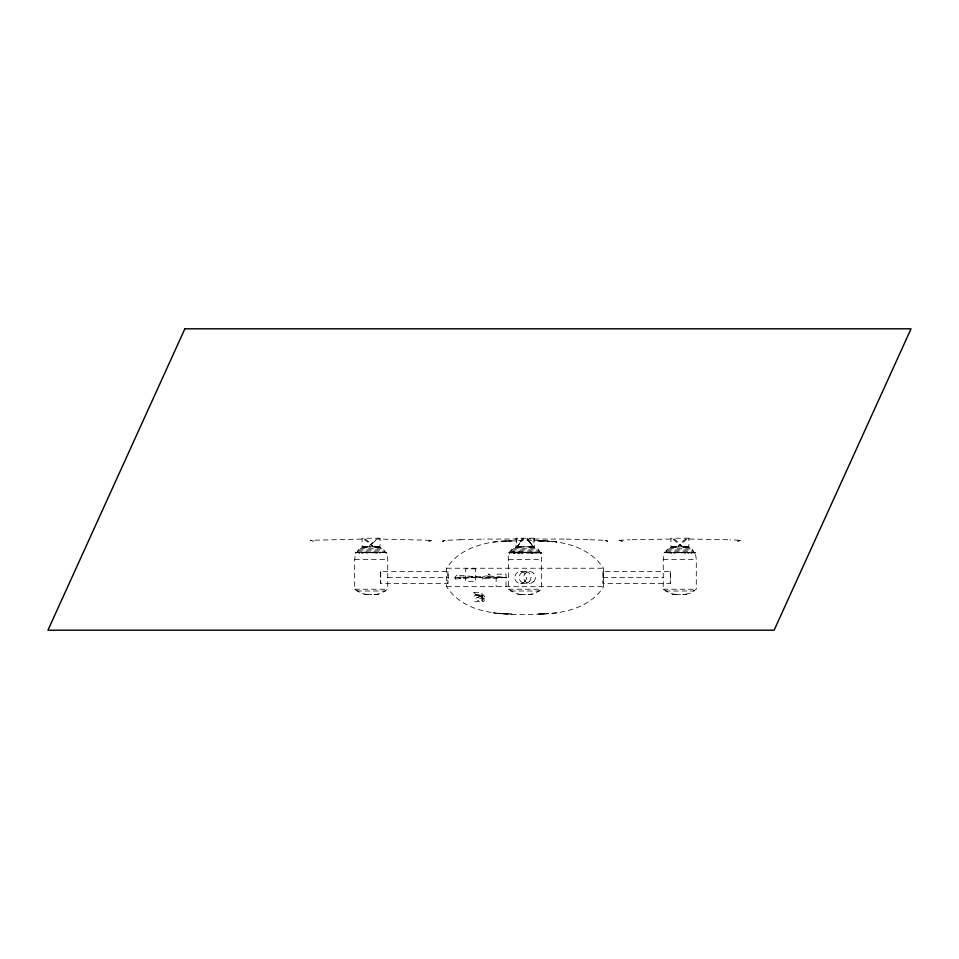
<?xml version="1.0" encoding="UTF-8"?>
<svg xmlns="http://www.w3.org/2000/svg" width="959" height="959" viewBox="0 0 959 959"><rect width="100%" height="100%" fill="white"/><g stroke="black" fill="none" stroke-linecap="round" stroke-linejoin="round"><path stroke-width="0.72" stroke-dasharray="4.79 3.6" d="M528.385 594.568L534.99 593.369L541.631 589.21L541.487 552.792L538.838 552.156L517.404 552.792L532.772 552.636C526.107 555.297 505.021 545.491 508.582 559.445L508.582 589.21L515.235 593.369L521.288 594.568M355.885 552.971L357.491 552.3L355.885 552.971L355.693 552.3L357.491 552.3M367.381 594.568L361.327 593.369L354.686 589.21L354.686 559.445L355.693 552.3L357.551 552.636M675.951 594.568L669.885 593.369L663.244 589.21L663.244 559.445L664.251 552.3L665.834 552.3M693.417 552.636L695.083 552.971L695.275 552.3L693.417 552.636L695.275 552.3L696.294 559.445L696.294 589.21L689.641 593.369L683.587 594.568M664.251 552.3L665.834 552.24L666.913 549.927L671.024 547.241L674.609 546.954M474.202 596.234L474.441 595.623M455.249 578.984L454.866 577.45L456.736 575.208A6.809 3.392 82.8 0 1 459.996 577.45L460.464 578.984A7.936 3.992 79 0 0 459.049 577.618L456.688 577.354L455.249 578.984L480.615 577.114L457.215 575.148M508.881 552.899L511.519 549.927L515.87 547.241L519.658 546.954M380.687 571.504L380.687 583.408L447.889 583.408L448.285 577.45L447.889 571.504L380.687 571.504L380.687 583.408M447.889 571.504L447.889 583.408M603.079 571.504L603.079 583.408L670.281 583.408L670.677 577.45L670.281 571.504L603.079 571.504L603.079 583.408M670.281 571.504L670.281 583.408M355.993 552.971L356.34 552.3M493.286 542.039C529.176 540.289 579.763 533.552 603.595 568.231L603.595 586.68C590.36 607.826 562.717 613.988 539.438 614.06M541.367 614.06C509.84 614.971 466.482 617.176 446.618 586.68L446.618 568.231C459.924 547.133 487.484 540.888 510.787 540.852M386.609 553.259L386.717 552.3L385.134 552.3M386.717 552.3L379.009 552.971M385.542 552.3L382.497 552.636L386.381 552.636L384.631 552.3M431.85 540.468L428.649 541.2L430.387 540.624A10.717 8.835 90 0 1 431.85 540.313L377.175 538.994A20.307 16.735 90 0 0 373.411 541.883L369.227 546.127L377.343 538.982M482.305 578.984L486.621 577.102L506.712 577.45L482.305 578.984L481.598 577.45L485.925 575.676L506.712 577.45L481.598 577.45M740.792 540.432L737.531 541.2L739.281 540.624A10.717 8.835 90 0 1 740.732 540.313L729.943 539.773M375.029 594.568L381.083 593.369L387.724 589.21L387.724 559.445L386.873 552.899M693.477 552.3L694.1 552.3M366.05 546.954L362.538 547.241L358.354 549.927L357.216 552.252L384.463 552.216M510.284 552.156L508.738 552.792L512.058 552.216L509.277 552.971L510.116 552.899M383.444 552.3L382.497 552.636M541.284 552.899C537.519 551.173 543.034 553.127 540.241 552.899M386.009 552.3L384.991 552.863L385.938 552.899M509.385 552.971L510.668 552.3L509.385 552.971L509.984 552.899M527.066 538.994L532.533 546.127L529.656 541.883A20.307 11.496 90 0 0 527.066 538.994L566.601 539.09M445.036 540.313A10.717 6.066 -90 0 0 444.041 540.624L442.842 541.2L444.125 540.744M474.825 601.713L482.557 601.641L482.845 595.371L475.196 598.404L482.845 595.371L484.175 600.514A5.49 2.266 23.5 0 1 482.557 601.641L477.63 600.346M671.959 552.971L664.587 552.636L668.483 552.636L666.061 552.156L665.031 552.899M673.709 538.982L673.602 539.713L681.741 546.127L677.557 541.883A20.307 16.735 -90 0 0 673.805 538.994L629.871 539.773M523.206 538.982L522.823 538.994A20.307 11.496 -90 0 0 520.246 541.883L517.369 546.127L523.039 539.054A20.307 11.496 -90 0 0 520.569 541.883L517.692 546.127L523.314 539.006L483.612 539.09M619.07 540.325L629.919 539.773M445.024 540.468L442.519 541.2L443.717 540.624A10.717 6.066 -90 0 1 444.712 540.313L460.296 539.773M475.017 595.179L482.845 595.371L481.478 601.629L480.315 601.713M363.509 547.026L362.466 547.241L366.326 546.954M686.141 538.982L686.057 538.994A20.307 16.735 90 0 0 682.293 541.883L678.109 546.127L686.26 539.713L686.141 538.982L729.991 539.773M516.973 547.026L515.87 547.241L519.958 546.954M376.084 552.3L367.189 552.971M684.642 552.3L673.817 552.899M519.143 552.899L517.44 552.636L520.893 552.3L510.907 552.971M671.024 547.241L674.884 546.954M521.612 552.971L525.112 552.3L532.82 552.792L524.909 552.24L517.584 552.971L525.112 552.3L539.318 552.971M536.225 552.636L529.752 552.216L536.644 553.031M373.77 552.3L368.831 552.899M521.684 553.259L525.112 552.3L528.541 553.259M682.329 552.3L677.402 552.899M377.103 594.484L378.373 594.268L374.813 594.568L376.815 594.484M530.998 594.484L532.281 594.268L528.721 594.568L530.723 594.484M685.661 594.484L686.944 594.268L683.383 594.568M515.942 552.156L520.461 552.216L513.724 552.863L522.655 552.156L517.44 552.636M517.404 552.792L520.893 552.3M556.951 612.861L540.241 614.06M519.838 552.899L514 552.636L517.129 552.3M514 552.636L517.44 552.3M690.971 553.031L692.374 552.899L691.103 552.971M523.77 552.3L517.464 552.863L528.229 552.636M666.505 552.216L693.753 552.252L692.614 549.927L688.502 547.241L684.187 546.954M513.568 553.031L515.415 552.899L513.784 552.971M364.911 538.994L364.636 539.653L372.859 546.127L368.676 541.883A20.307 16.735 -90 0 0 364.911 538.994L310.237 540.313A10.717 8.835 90 0 1 311.699 540.624L313.437 541.2L310.189 540.432M521.996 552.636L536.501 552.863L533.096 552.3M511.111 552.971L512.334 552.899M374.489 594.568L376.24 594.484L374.334 594.568M683.048 594.568L684.798 594.484L682.892 594.568M379.356 552.971L380.987 552.899M687.915 552.971L689.545 552.899M512.118 540.852L504.422 541.152L512.705 540.852M365.858 547.026L367.824 546.954M687.567 552.971L689.257 552.899M528.241 594.568L530.147 594.484M538.095 614.06L545.839 613.76L537.496 614.06M502.036 541.152L509.972 540.852M534.271 552.156L527.558 552.156L532.641 552.971L530.375 552.899M366.782 546.954L364.636 547.026L366.985 546.954M375.616 552.971L377.498 552.899M675.352 546.954L673.206 547.026L675.544 546.954M684.175 552.971L686.057 552.899M683.264 594.568L685.385 594.484M520.413 546.954L518.148 547.026L520.641 546.954M377.163 552.899L366.326 552.3M685.721 552.899L674.896 552.3M538.934 614.06L548.212 613.76M460.008 539.773L483.887 539.102M363.881 547.026L366.494 546.954M672.439 547.026L675.052 546.954M517.357 547.026L520.126 546.954M521.049 552.3L529.164 552.3M454.866 577.45L480.615 577.114L457.587 577.138M365.667 546.954L376.743 546.954M519.263 546.954L530.962 546.954M674.237 546.954L685.301 546.954M360.212 548.74L382.197 548.74L384.056 549.927L385.146 552.24M513.485 548.74L536.728 548.74L538.694 549.927L539.929 552.156M668.771 548.74L690.768 548.74M358.354 549.927L384.056 549.927M511.519 549.927L538.694 549.927M666.913 549.927L692.614 549.927M357.383 551.113L385.027 551.113M510.5 551.113L539.713 551.113M665.942 551.113L693.585 551.113M360.176 552.3L361.543 552.3M362.97 552.3L364.876 552.3M377.534 552.3L379.44 552.3M509.445 552.3L512.55 552.3M512.885 552.3L515.235 552.3M519.059 552.3L531.166 552.3M534.99 552.3L537.328 552.3M537.663 552.3L540.78 552.3M671.54 552.3L673.446 552.3M686.093 552.3L687.999 552.3M689.425 552.3L690.804 552.3M354.686 559.445L387.724 559.445M508.582 559.445L541.631 559.445M663.244 559.445L696.294 559.445M446.618 568.231L603.595 568.231M520.689 571.504L529.536 571.504M387.724 577.45L448.488 577.45M603.079 577.45L663.244 577.45M520.689 583.408L529.536 583.408M446.618 586.68L603.595 586.68M354.686 589.21L387.724 589.21M508.582 589.21L541.631 589.21M663.244 589.21L696.294 589.21M356.664 590.996L385.746 590.996M510.572 590.996L539.653 590.996M665.222 590.996L694.304 590.996M473.758 592.338L480.747 592.338L486.297 598.188L479.308 598.188L473.758 592.338L473.758 594.94M367.105 594.568L375.305 594.568M521.013 594.568L529.212 594.568M675.663 594.568L683.863 594.568M476.983 594.952L475.892 594.94L482.845 595.371L476.911 594.94L480.735 596.426L484.055 599.819M530.267 546.954L532.868 547.026M566.325 539.102L590.205 539.773M684.474 546.954L687.1 547.026M684.642 546.954L688.43 547.241L687.471 547.026M376.084 546.954L378.529 547.026M529.584 546.954L532.065 547.026M538.934 540.852L548.188 541.152L538.107 540.852M539.426 540.852L556.939 542.039L549.303 541.152M683.983 546.954L686.332 547.026M375.425 546.954L377.774 547.026L375.628 546.954M511.279 614.06L493.274 612.861L500.898 613.76M529.8 546.954L534.343 547.241L536.728 548.74M676.155 594.568L672.595 594.268L673.877 594.484M521.492 594.568L517.932 594.268L519.215 594.484M365.307 594.484L364.024 594.268L367.597 594.568M589.917 539.773L605.501 540.313A10.717 6.066 90 0 1 606.508 540.624M673.482 552.899L675.364 552.971M376.36 546.954L379.944 547.241L382.197 548.74M365.247 552.899L366.794 552.971M674.153 594.484L676.275 594.568M519.49 594.484L521.624 594.568M365.583 594.484L367.717 594.568M537.508 540.852L545.803 541.152M528.769 546.954L530.795 547.026L528.709 546.954M504.374 613.76L512.717 614.06M502.001 613.76L512.13 614.06M669.981 552.899L671.624 552.971M361.711 552.899L363.401 552.971M361.423 552.899L363.053 552.971M676.634 594.568L674.728 594.484L676.491 594.568M521.984 594.568L520.078 594.484L521.828 594.568M368.076 594.568L366.17 594.484L367.92 594.568M682.137 552.899L677.198 552.3M373.578 552.899L368.64 552.3M359.865 552.971L358.594 552.899L359.997 553.031M537.891 552.899L539.114 552.971M538.155 552.216L540.948 552.971L538.155 552.216L540.84 552.971L540.097 552.899M526.443 552.3L532.772 552.636M695.083 552.971L693.525 552.792M529.32 552.3L532.82 552.792M532.784 552.3L536.501 552.863M486.728 575.724L489.785 576.922L491.236 578.984L489.042 577.594A7.828 6.725 71.3 0 0 486.621 577.102M378.793 547.026L379.944 547.241M533.132 547.026L534.271 547.241L533.252 547.026M668.483 552.636L667.524 552.3M605.525 540.468L607.706 541.2L606.184 540.624A10.717 6.066 90 0 0 605.177 540.313M605.201 540.468L607.383 541.2M539.485 552.3L540.84 552.971M664.971 552.3L665.978 552.863L665.426 552.3M619.07 540.432L622.319 541.2L620.581 540.624A10.717 8.835 -90 0 0 619.118 540.313M694.628 552.3L694.975 552.971M533.899 538.215L533.899 546.786M516.314 538.215L516.314 546.786M506.052 586.68L506.052 574.177L496.139 574.177L496.139 586.68M527.114 539.198L532.856 546.127L529.979 541.883A20.307 11.496 90 0 0 527.39 538.994L527.138 539.126M676.383 546.954L674.417 547.026L676.323 546.954M521.456 546.954L519.418 547.026L521.504 546.954M380.004 538.215L362.082 538.215L362.082 546.786L380.004 546.786L380.004 538.215M534.223 538.215L515.99 538.215L515.99 546.786L534.223 546.786L534.223 538.215M688.886 538.215L670.976 538.215L670.976 546.786L688.886 546.786L688.886 538.215M475.616 568.855L465.702 568.855L465.702 581.346L475.616 581.346L475.616 568.855M685.122 547.026L683.204 546.954L685.122 547.026M376.551 547.026L374.585 546.954L376.551 547.026M489.761 574.789L488.383 574.093L489.761 574.789M482.641 596.966L481.286 594.94L482.641 596.966M529.308 581.657A5.958 5.934 -90 0 0 526.647 571.708A5.958 5.934 -90 0 0 519.37 578.996A5.958 5.934 -90 0 0 529.308 581.657M524.885 581.657A5.958 5.934 -90 0 0 522.223 571.708A5.958 5.934 -90 0 0 514.947 578.996A5.958 5.934 -90 0 0 524.885 581.657M533.731 581.657A5.958 5.934 -90 0 0 531.07 571.708A5.958 5.934 -90 0 0 523.794 578.996A5.958 5.934 -90 0 0 533.731 581.657"/><path stroke-width="1.44" d="M184.871 328.805L47.95 630.195L774.129 630.195L911.05 328.805L184.871 328.805"/></g></svg>
